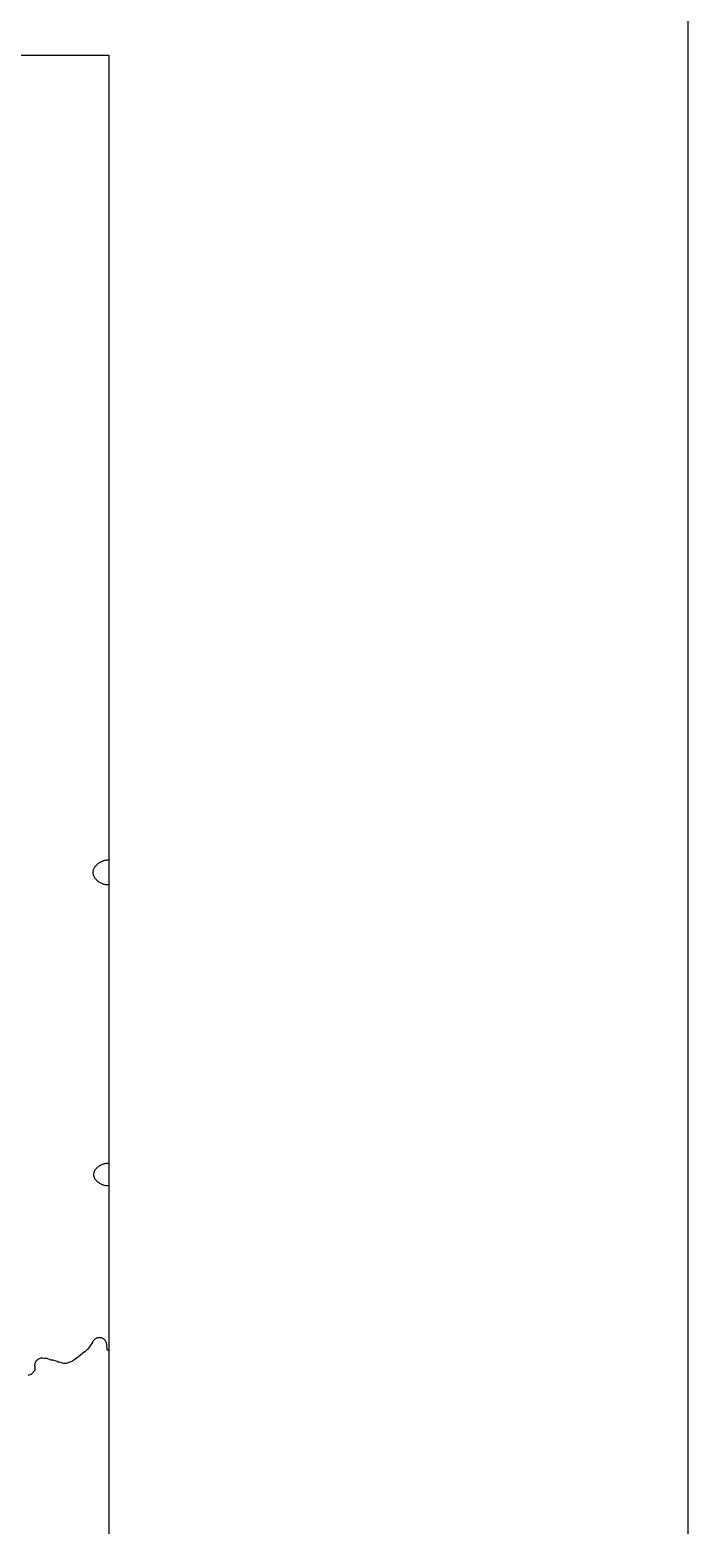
# Model space of a CAD drawing. Header units: millimetres. Extents: x 0 to 600, y 0 to 900.
# Drawn here: x 550.9 to 600, y 259.2 to 370.6 of the extents above; entities that cross this region are included whole.
import ezdxf

# ---------------------------------------------------------------- set-up
doc = ezdxf.new("R2010")
doc.units = ezdxf.units.MM
for name, color, linetype in [('CORTE', 1, 'Continuous'), ('GRABADO', 5, 'Continuous'), ('HOJA', 8, 'Continuous')]:
    doc.layers.add(name, color=color, linetype=linetype)

msp = doc.modelspace()

# ---------------------------------------------------------------- linework, layer by layer
at = {"layer": 'CORTE'}
msp.add_lwpolyline([(549.79, 368.76), (556.76, 368.76), (556.77, 368.75), (556.79, 368.75), (556.81, 368.73), (556.82, 368.71), (556.82, 368.69), (556.82, 137.13)], dxfattribs=at)
at = {"layer": 'GRABADO'}
msp.add_lwpolyline([(548.53, 368.76), (556.74, 368.76), (556.82, 368.75), (556.82, 368.67), (556.82, 308.73), (556.72, 308.73), (556.66, 308.73), (556.61, 308.72), (556.55, 308.72), (556.49, 308.71), (556.44, 308.69), (556.38, 308.67), (556.33, 308.65), (556.28, 308.63), (556.22, 308.61), (556.17, 308.58), (556.12, 308.55), (556.08, 308.52), (556.03, 308.49), (555.98, 308.45), (555.94, 308.41), (555.9, 308.37), (555.86, 308.33), (555.83, 308.28), (555.79, 308.24), (555.76, 308.19), (555.73, 308.14), (555.7, 308.09), (555.69, 308.06), (555.67, 308.01), (555.65, 307.96), (555.64, 307.91), (555.64, 307.85), (555.64, 307.8), (555.64, 307.75), (555.65, 307.69), (555.67, 307.64), (555.69, 307.59), (555.7, 307.56), (555.73, 307.51), (555.76, 307.46), (555.79, 307.41), (555.83, 307.37), (555.86, 307.32), (555.9, 307.28), (555.94, 307.24), (555.98, 307.2), (556.03, 307.17), (556.08, 307.13), (556.12, 307.1), (556.17, 307.07), (556.22, 307.04), (556.28, 307.02), (556.33, 307), (556.38, 306.98), (556.44, 306.96), (556.49, 306.95), (556.55, 306.94), (556.61, 306.93), (556.66, 306.92), (556.72, 306.92), (556.82, 306.92), (556.82, 286.13), (556.72, 286.13), (556.66, 286.13), (556.61, 286.12), (556.55, 286.11), (556.49, 286.1), (556.44, 286.09), (556.38, 286.07), (556.33, 286.05), (556.28, 286.03), (556.22, 286), (556.17, 285.98), (556.12, 285.95), (556.08, 285.91), (556.03, 285.88), (555.98, 285.84), (555.94, 285.81), (555.9, 285.76), (555.86, 285.72), (555.83, 285.68), (555.79, 285.63), (555.76, 285.59), (555.74, 285.54), (555.72, 285.49), (555.7, 285.44), (555.69, 285.39), (555.69, 285.33), (555.69, 285.28), (555.69, 285.23), (555.7, 285.17), (555.72, 285.12), (555.74, 285.07), (555.76, 285.02), (555.79, 284.98), (555.83, 284.93), (555.86, 284.89), (555.9, 284.85), (555.94, 284.81), (555.98, 284.77), (556.03, 284.73), (556.08, 284.7), (556.12, 284.66), (556.17, 284.63), (556.22, 284.61), (556.28, 284.58), (556.33, 284.56), (556.38, 284.54), (556.44, 284.53), (556.49, 284.51), (556.55, 284.5), (556.61, 284.49), (556.66, 284.49), (556.72, 284.48), (556.82, 284.48), (556.82, 272.22), (556.69, 272.22), (556.67, 272.65), (556.66, 272.7), (556.65, 272.76), (556.63, 272.81), (556.61, 272.86), (556.58, 272.9), (556.55, 272.95), (556.51, 272.99), (556.47, 273.02), (556.43, 273.05), (556.38, 273.08), (556.33, 273.1), (556.28, 273.12), (556.23, 273.14), (556.18, 273.14), (556.12, 273.15), (556.07, 273.14), (556.02, 273.13), (555.96, 273.12), (555.91, 273.1), (555.87, 273.08), (555.82, 273.05), (555.78, 273.02), (555.74, 272.98), (555.7, 272.94), (555.67, 272.9), (555.64, 272.85), (555.62, 272.8), (555.61, 272.8), (555.6, 272.78), (555.25, 272.29), (555.24, 272.27), (555.22, 272.25), (555.04, 272.09), (555.02, 272.08), (554.71, 271.83), (554.7, 271.82), (554.28, 271.52), (554.25, 271.5), (554.22, 271.48), (554.18, 271.45), (554.14, 271.42), (554.11, 271.4), (554.09, 271.38), (554.06, 271.37), (553.65, 271.23), (553.63, 271.22), (553.61, 271.22), (553.51, 271.21), (553.49, 271.21), (553.46, 271.22), (553.19, 271.3), (553.13, 271.32), (553.08, 271.33), (553.04, 271.33), (553.02, 271.34), (552.98, 271.36), (552.9, 271.39), (552.74, 271.44), (552.69, 271.45), (552.64, 271.46), (552.59, 271.46), (552.55, 271.46), (552.53, 271.47), (552.28, 271.56), (552.23, 271.58), (552.17, 271.59), (552.11, 271.6), (552.05, 271.6), (552.03, 271.6), (551.89, 271.61), (551.84, 271.62), (551.78, 271.61), (551.73, 271.61), (551.68, 271.59), (551.63, 271.57), (551.58, 271.55), (551.53, 271.52), (551.49, 271.49), (551.45, 271.45), (551.41, 271.41), (551.38, 271.37), (551.35, 271.32), (551.33, 271.27), (551.31, 271.22), (551.3, 271.17), (551.29, 271.11), (551.29, 271.06), (551.3, 271), (551.32, 270.77), (551.32, 270.73), (551.3, 270.69), (551.06, 270.42), (551.04, 270.4), (551.01, 270.39), (550.78, 270.33)], dxfattribs=at)
at = {"layer": 'HOJA'}
msp.add_lwpolyline([(0, 0), (600, 0), (600, 900), (0, 900)], close=True, dxfattribs=at)

doc.saveas('drawing.dxf')
